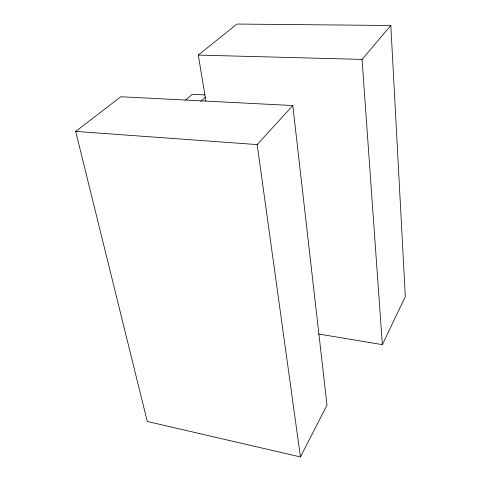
<?xml version="1.0" encoding="UTF-8"?>
<svg xmlns="http://www.w3.org/2000/svg" width="481" height="481" viewBox="0 0 481 481"><rect width="100%" height="100%" fill="white"/><g stroke="black" fill="none" stroke-linecap="round" stroke-linejoin="round"><path stroke-width="0.72" d="M318.626 334.012L382.353 344.649L405.321 296.597L390.825 25.487L237.013 24.05L198.298 55.087L205.898 101.058M300.451 456.95L327.002 405.122L292.797 105.543L120.833 96.747L75.679 131.409L147.276 421.47L300.451 456.95L257.179 144.589L292.797 105.543M382.353 344.649L362.067 59.403L390.825 25.487M200.697 101.467L205.664 97.018M185.51 100.162L192.28 94.294L204.906 94.901M198.298 55.087L362.067 59.403M75.679 131.409L257.179 144.589"/></g></svg>
